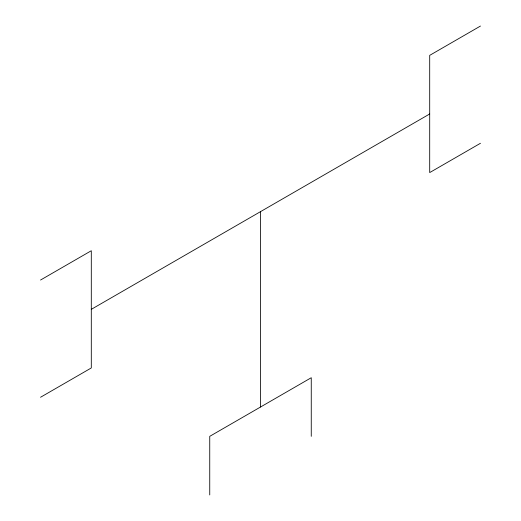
<?xml version="1.0" encoding="UTF-8"?>
<svg xmlns="http://www.w3.org/2000/svg" width="521" height="521" viewBox="0 0 521 521"><rect width="100%" height="100%" fill="white"/><g stroke="black" fill="none" stroke-linecap="round" stroke-linejoin="round"><path stroke-width="0.78" d="M40.54 280.038L91.299 250.731L91.299 367.956L40.54 397.262M480.46 26.05L429.701 55.356L429.701 172.581L480.46 143.275M91.299 309.344L429.701 113.969M311.258 436.337L311.258 377.725L209.742 436.337L209.742 494.95M260.5 211.656L260.5 407.031"/></g></svg>
